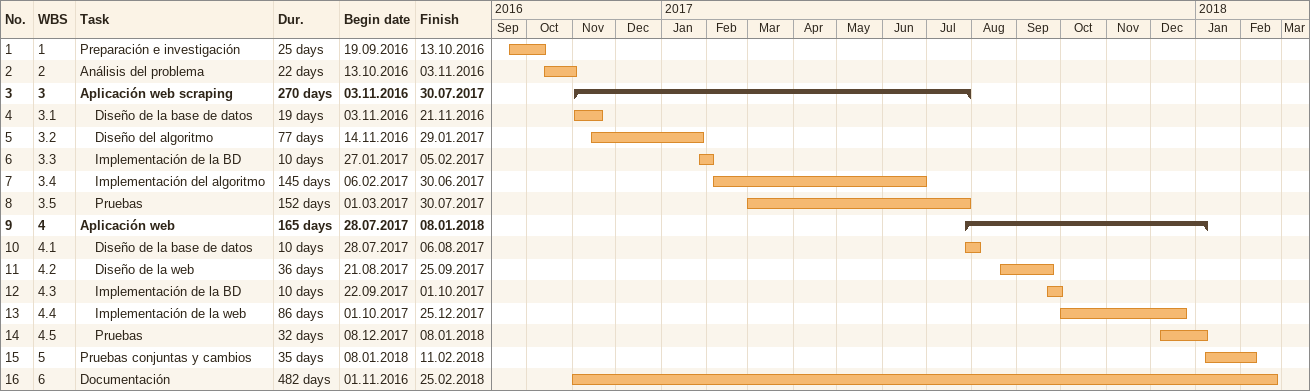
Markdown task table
| ID | WBS | Task | Duration | Start | Finish |
|---|---|---|---|---|---|
| 1 | 1 | Preparación e investigación | 25d | 2016-09-19 | 2016-10-13 |
| 2 | 2 | Análisis del problema | 22d | 2016-10-13 | 2016-11-03 |
| 3 | 3 | **Aplicación web scraping** | 270d | 2016-11-03 | 2017-07-30 |
| 4 | 3.1 | Diseño de la base de datos | 19d | 2016-11-03 | 2016-11-21 |
| 5 | 3.2 | Diseño del algoritmo | 77d | 2016-11-14 | 2017-01-29 |
| 6 | 3.3 | Implementación de la BD | 10d | 2017-01-27 | 2017-02-05 |
| 7 | 3.4 | Implementación del algoritmo | 145d | 2017-02-06 | 2017-06-30 |
| 8 | 3.5 | Pruebas | 152d | 2017-03-01 | 2017-07-30 |
| 9 | 4 | **Aplicación web** | 165d | 2017-07-28 | 2018-01-08 |
| 10 | 4.1 | Diseño de la base de datos | 10d | 2017-07-28 | 2017-08-06 |
| 11 | 4.2 | Diseño de la web | 36d | 2017-08-21 | 2017-09-25 |
| 12 | 4.3 | Implementación de la BD | 10d | 2017-09-22 | 2017-10-01 |
| 13 | 4.4 | Implementación de la web | 86d | 2017-10-01 | 2017-12-25 |
| 14 | 4.5 | Pruebas | 32d | 2017-12-08 | 2018-01-08 |
| 15 | 5 | Pruebas conjuntas y cambios | 35d | 2018-01-08 | 2018-02-11 |
| 16 | 6 | Documentación | 482d | 2016-11-01 | 2018-02-25 |
